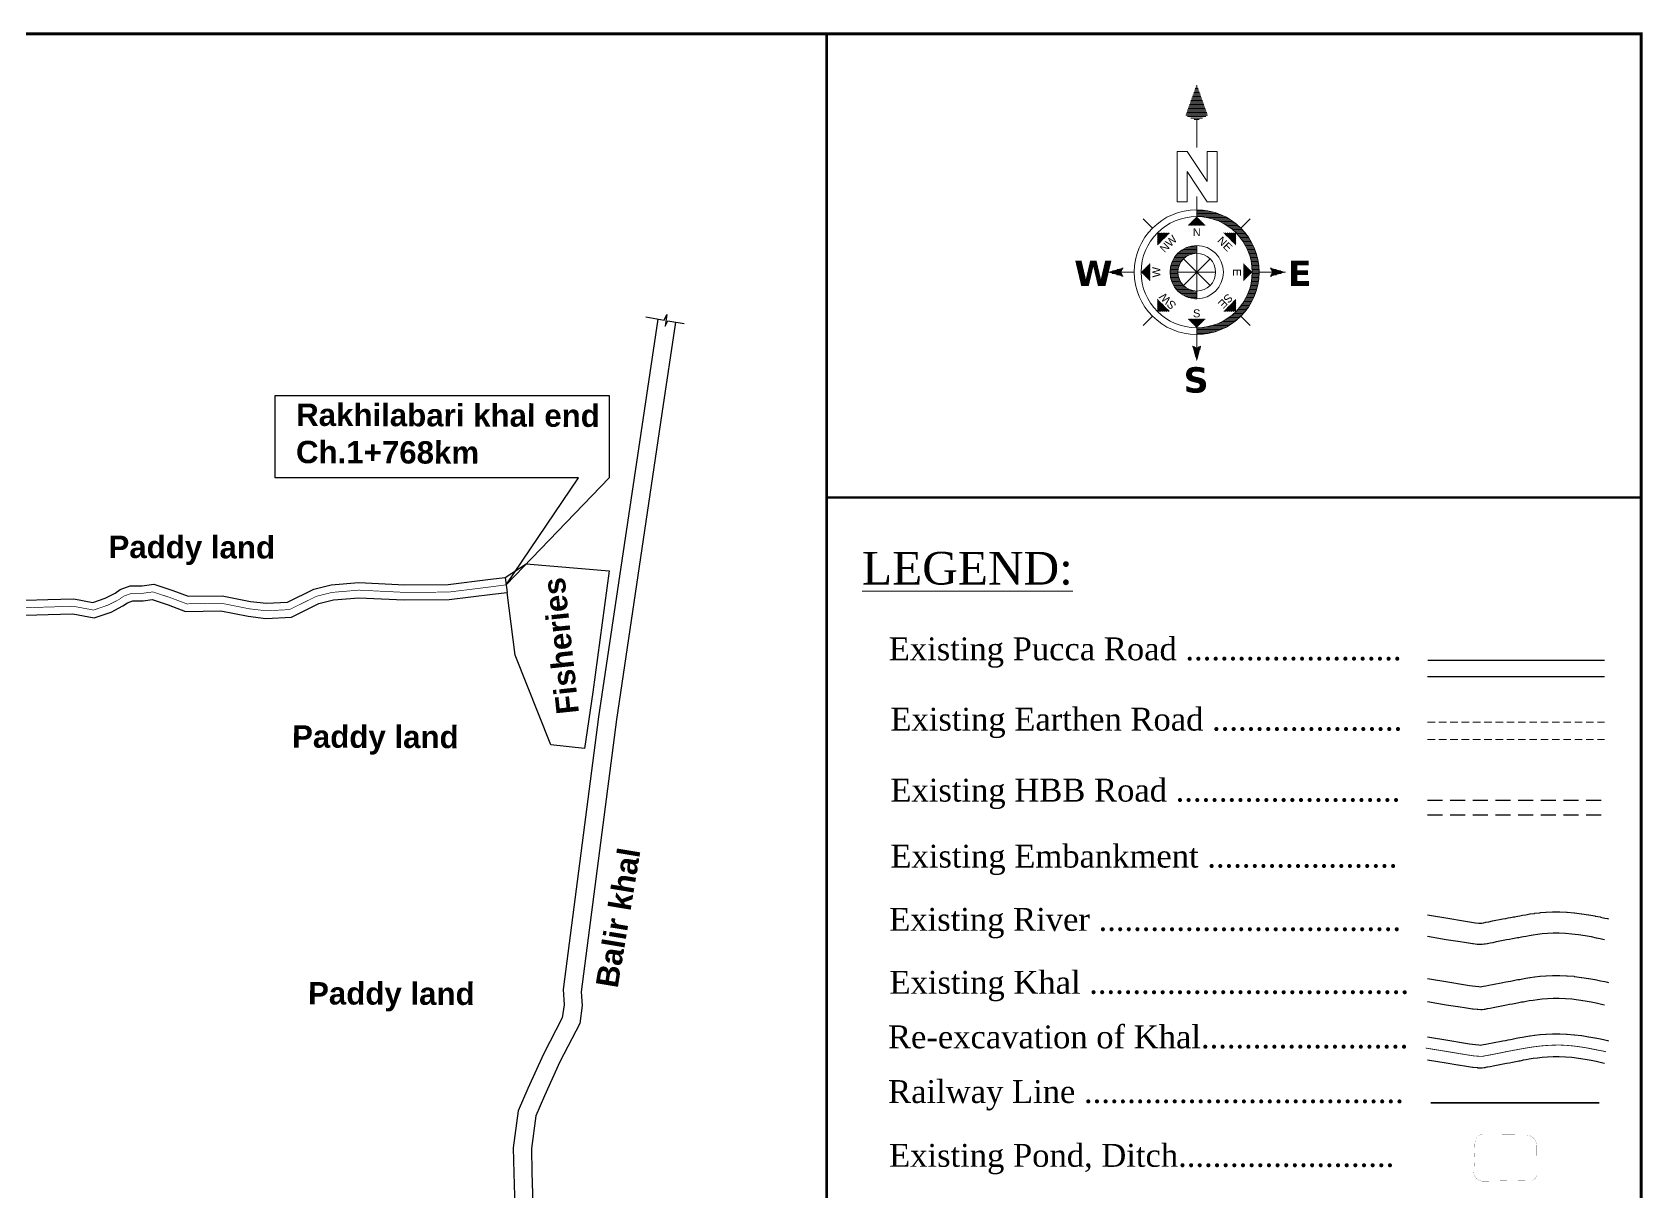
# Model space of a CAD drawing. Header units: millimetres. Extents: x 103 to 31324, y -122131 to -48.
# Drawn here: x 30257 to 31324, y -121337 to -120569 of the extents above; entities that cross this region are included whole.
import ezdxf
from ezdxf.enums import TextEntityAlignment as Align

# ---------------------------------------------------------------- set-up
doc = ezdxf.new("R2010")
doc.units = ezdxf.units.MM
doc.header["$MEASUREMENT"] = 0
for name, pattern in [('CENTERX2', [4, 2.5, -0.5, 0.5, -0.5]), ('DASHED2', [0.375, 0.25, -0.125]), ('HIDDENX2', [0.75, 0.5, -0.25])]:
    doc.linetypes.add(name, pattern=pattern)
for name, color, linetype in [('boundary', 7, 'Continuous'), ('Earthen Emb', 42, 'Continuous'), ('HBB_BFS Road', 7, 'DASHED2'), ('Khal', 4, 'Continuous'), ('RIVER', 150, 'Continuous'), ('TEXT', 5, 'Continuous')]:
    doc.layers.add(name, color=color, linetype=linetype)
for name, color, linetype, lineweight in [('Earthan Road', 7, 'DASHED2', 9), ('line', 10, 'Continuous', 9), ('OUTLINE', 7, 'Continuous', 15), ('p2', 32, 'Continuous', 15), ('Pond or Ditch', 7, 'Continuous', 9), ('PUCCA ROAD', 1, 'Continuous', 30), ('Rail Line', 14, 'TRACKS', 35)]:
    doc.layers.add(name, color=color, linetype=linetype, lineweight=lineweight)
doc.styles.add('b', font='times.ttf')
doc.styles.add('LEG', font='romantic.ttf')
doc.styles.add('Romans', font='arial.ttf')
doc.styles.get("Standard").update_dxf_attribs({"font": 'arial.ttf'})
doc.styles.add('sum', font='arialbd.ttf')
doc.linetypes.add('TRACKS', pattern='A,0.15,[130,ltypeshp.shx,S=0.25,R=0,X=0,Y=0],0.15', length=0.3)
pattern_1 = [(360, (26.19663, 31.512), (2e-14, 0.2822134), [])]
pattern_2 = [(360, (26.19663, 27.11894), (2e-14, 0.2822134), [])]
pattern_3 = [(180, (26.19663, 27.11894), (2e-14, 0.2822134), [])]
pattern_4 = [(45, (26.19663, 27.11894), (-0.199555, 0.199555), [])]
pattern_5 = [(90, (26.19663, 27.11894), (-0.2822134, 2e-14), [])]
pattern_6 = [(135, (26.19663, 27.11894), (-0.199555, -0.199555), [])]
pattern_7 = [(180, (26.19663, 27.11894), (-2e-14, -0.2822134), [])]
pattern_8 = [(225, (26.19663, 27.11894), (0.199555, -0.199555), [])]
pattern_9 = [(270, (26.19663, 27.11894), (0.2822134, -2e-14), [])]
pattern_10 = [(315, (26.19663, 27.11894), (0.199555, 0.199555), [])]

# ---------------------------------------------------------------- blocks, each defined once
blk = doc.blocks.new('A$C5FE22593')
h = blk.add_hatch()
h.set_pattern_fill('_USER', color=11, scale=0.282213, style=0, pattern_type=0)
h.set_pattern_definition(pattern_1)
h.paths.add_polyline_path([(26.2, 66.79), (23.84, 60.2), (26.2, 59.26), (28.55, 60.2)])
h = blk.add_hatch()
h.set_pattern_fill('_USER', color=11, scale=0.282213, style=0, pattern_type=0)
h.set_pattern_definition(pattern_1)
h.paths.add_polyline_path([(26.2, 66.79), (23.84, 60.2), (26.2, 59.26), (28.55, 60.2)])
h = blk.add_hatch()
h.set_pattern_fill('_USER', color=11, scale=0.282213, style=0, pattern_type=0)
h.set_pattern_definition(pattern_1)
h.paths.add_polyline_path([(26.2, 66.79), (23.84, 60.2), (26.2, 59.26), (28.55, 60.2)])
h = blk.add_hatch()
h.set_pattern_fill('_USER', color=11, scale=0.282213, style=0, pattern_type=0)
h.set_pattern_definition(pattern_1)
h.paths.add_polyline_path([(26.2, 66.79), (23.84, 60.2), (26.2, 59.26), (28.55, 60.2)])
h = blk.add_hatch(color=11)
h.paths.add_polyline_path([(26.2, 15.36), (26.2, 13.92, 1), (26.2, 40.32), (26.2, 38.88, -1)])
h.paths.add_polyline_path([(26.2, 31.11), (26.2, 32.76, 1), (26.2, 21.47), (26.2, 23.13, -1)])
h = blk.add_hatch(color=11)
h.paths.add_polyline_path([(26.2, 15.36), (26.2, 13.92, 1), (26.2, 40.32), (26.2, 38.88, -1)])
h.paths.add_polyline_path([(26.2, 31.11), (26.2, 32.76, 1), (26.2, 21.47), (26.2, 23.13, -1)])
h = blk.add_hatch(color=11)
h.paths.add_polyline_path([(26.2, 15.36), (26.2, 13.92, 1), (26.2, 40.32), (26.2, 38.88, -1)])
h.paths.add_polyline_path([(26.2, 31.11), (26.2, 32.76, 1), (26.2, 21.47), (26.2, 23.13, -1)])
h = blk.add_hatch(color=11)
h.paths.add_polyline_path([(26.2, 15.36), (26.2, 13.92, 1), (26.2, 40.32), (26.2, 38.88, -1)])
h.paths.add_polyline_path([(26.2, 31.11), (26.2, 32.76, 1), (26.2, 21.47), (26.2, 23.13, -1)])
h = blk.add_hatch()
h.set_pattern_fill('_USER', color=11, scale=0.282213, angle=90, style=0, pattern_type=0)
h.set_pattern_definition(pattern_5)
h.paths.add_polyline_path([(28.08, 37), (26.2, 38.88), (24.32, 37)])
h = blk.add_hatch()
h.set_pattern_fill('_USER', color=11, scale=0.282213, angle=90, style=0, pattern_type=0)
h.set_pattern_definition(pattern_5)
h.paths.add_polyline_path([(28.08, 37), (26.2, 38.88), (24.32, 37)])
h = blk.add_hatch()
h.set_pattern_fill('_USER', color=11, scale=0.282213, angle=90, style=0, pattern_type=0)
h.set_pattern_definition(pattern_5)
h.paths.add_polyline_path([(28.08, 37), (26.2, 38.88), (24.32, 37)])
h = blk.add_hatch()
h.set_pattern_fill('_USER', color=11, scale=0.282213, angle=90, style=0, pattern_type=0)
h.set_pattern_definition(pattern_5)
h.paths.add_polyline_path([(28.08, 37), (26.2, 38.88), (24.32, 37)])
h = blk.add_hatch()
h.set_pattern_fill('_USER', color=11, scale=0.282213, style=0, pattern_type=0)
h.set_pattern_definition(pattern_2)
h.paths.add_polyline_path([(39.4, 27.12, 0.414214), (26.2, 40.32), (26.2, 38.88, -0.414214), (37.96, 27.12, -0.414214), (26.2, 15.36), (26.2, 13.92, 0.414214)])
h = blk.add_hatch()
h.set_pattern_fill('_USER', color=11, scale=0.282213, style=0, pattern_type=0)
h.set_pattern_definition(pattern_2)
h.paths.add_polyline_path([(39.4, 27.12, 0.414214), (26.2, 40.32), (26.2, 38.88, -0.414214), (37.96, 27.12, -0.414214), (26.2, 15.36), (26.2, 13.92, 0.414214)])
h = blk.add_hatch()
h.set_pattern_fill('_USER', color=11, scale=0.282213, style=0, pattern_type=0)
h.set_pattern_definition(pattern_2)
h.paths.add_polyline_path([(39.4, 27.12, 0.414214), (26.2, 40.32), (26.2, 38.88, -0.414214), (37.96, 27.12, -0.414214), (26.2, 15.36), (26.2, 13.92, 0.414214)])
h = blk.add_hatch()
h.set_pattern_fill('_USER', color=11, scale=0.282213, style=0, pattern_type=0)
h.set_pattern_definition(pattern_2)
h.paths.add_polyline_path([(39.4, 27.12, 0.414214), (26.2, 40.32), (26.2, 38.88, -0.414214), (37.96, 27.12, -0.414214), (26.2, 15.36), (26.2, 13.92, 0.414214)])
h = blk.add_hatch()
h.set_pattern_fill('_USER', color=11, scale=0.282213, angle=135, style=0, pattern_type=0)
h.set_pattern_definition(pattern_6)
h.paths.add_polyline_path([(20.54, 35.43), (17.88, 35.43), (17.88, 32.77)])
h = blk.add_hatch()
h.set_pattern_fill('_USER', color=11, scale=0.282213, angle=135, style=0, pattern_type=0)
h.set_pattern_definition(pattern_6)
h.paths.add_polyline_path([(20.54, 35.43), (17.88, 35.43), (17.88, 32.77)])
h = blk.add_hatch()
h.set_pattern_fill('_USER', color=11, scale=0.282213, angle=135, style=0, pattern_type=0)
h.set_pattern_definition(pattern_6)
h.paths.add_polyline_path([(20.54, 35.43), (17.88, 35.43), (17.88, 32.77)])
h = blk.add_hatch()
h.set_pattern_fill('_USER', color=11, scale=0.282213, angle=135, style=0, pattern_type=0)
h.set_pattern_definition(pattern_6)
h.paths.add_polyline_path([(20.54, 35.43), (17.88, 35.43), (17.88, 32.77)])
h = blk.add_hatch()
h.set_pattern_fill('_USER', color=11, scale=0.282213, angle=45, style=0, pattern_type=0)
h.set_pattern_definition(pattern_4)
h.paths.add_polyline_path([(34.51, 32.77), (34.51, 35.43), (31.85, 35.43)])
h = blk.add_hatch()
h.set_pattern_fill('_USER', color=11, scale=0.282213, angle=45, style=0, pattern_type=0)
h.set_pattern_definition(pattern_4)
h.paths.add_polyline_path([(34.51, 32.77), (34.51, 35.43), (31.85, 35.43)])
h = blk.add_hatch()
h.set_pattern_fill('_USER', color=11, scale=0.282213, angle=45, style=0, pattern_type=0)
h.set_pattern_definition(pattern_4)
h.paths.add_polyline_path([(34.51, 32.77), (34.51, 35.43), (31.85, 35.43)])
h = blk.add_hatch()
h.set_pattern_fill('_USER', color=11, scale=0.282213, angle=45, style=0, pattern_type=0)
h.set_pattern_definition(pattern_4)
h.paths.add_polyline_path([(34.51, 32.77), (34.51, 35.43), (31.85, 35.43)])
h = blk.add_hatch()
h.set_pattern_fill('_USER', color=11, scale=0.282213, style=0, pattern_type=0)
h.set_pattern_definition(pattern_2)
h.paths.add_polyline_path([(26.2, 31.11), (26.2, 32.76, 0.414214), (20.55, 27.12, 0.414214), (26.2, 21.47), (26.2, 23.13, -0.414214), (22.21, 27.12, -0.414214)])
h = blk.add_hatch()
h.set_pattern_fill('_USER', color=11, scale=0.282213, style=0, pattern_type=0)
h.set_pattern_definition(pattern_2)
h.paths.add_polyline_path([(26.2, 31.11), (26.2, 32.76, 0.414214), (20.55, 27.12, 0.414214), (26.2, 21.47), (26.2, 23.13, -0.414214), (22.21, 27.12, -0.414214)])
h = blk.add_hatch()
h.set_pattern_fill('_USER', color=11, scale=0.282213, style=0, pattern_type=0)
h.set_pattern_definition(pattern_2)
h.paths.add_polyline_path([(26.2, 31.11), (26.2, 32.76, 0.414214), (20.55, 27.12, 0.414214), (26.2, 21.47), (26.2, 23.13, -0.414214), (22.21, 27.12, -0.414214)])
h = blk.add_hatch()
h.set_pattern_fill('_USER', color=11, scale=0.282213, style=0, pattern_type=0)
h.set_pattern_definition(pattern_2)
h.paths.add_polyline_path([(26.2, 31.11), (26.2, 32.76, 0.414214), (20.55, 27.12, 0.414214), (26.2, 21.47), (26.2, 23.13, -0.414214), (22.21, 27.12, -0.414214)])
h = blk.add_hatch()
h.set_pattern_fill('_USER', color=11, scale=0.282213, style=0, pattern_type=0)
h.set_pattern_definition(pattern_3)
h.paths.add_polyline_path([(10.67, 26.18), (10.2, 27.12), (10.67, 28.06), (7.38, 27.12)])
h = blk.add_hatch()
h.set_pattern_fill('_USER', color=11, scale=0.282213, style=0, pattern_type=0)
h.set_pattern_definition(pattern_3)
h.paths.add_polyline_path([(10.67, 26.18), (10.2, 27.12), (10.67, 28.06), (7.38, 27.12)])
h = blk.add_hatch()
h.set_pattern_fill('_USER', color=11, scale=0.282213, style=0, pattern_type=0)
h.set_pattern_definition(pattern_3)
h.paths.add_polyline_path([(10.67, 26.18), (10.2, 27.12), (10.67, 28.06), (7.38, 27.12)])
h = blk.add_hatch()
h.set_pattern_fill('_USER', color=11, scale=0.282213, style=0, pattern_type=0)
h.set_pattern_definition(pattern_3)
h.paths.add_polyline_path([(10.67, 26.18), (10.2, 27.12), (10.67, 28.06), (7.38, 27.12)])
h = blk.add_hatch()
h.set_pattern_fill('_USER', color=11, scale=0.282213, angle=180, style=0, pattern_type=0)
h.set_pattern_definition(pattern_7)
h.paths.add_polyline_path([(16.32, 29), (14.44, 27.12), (16.32, 25.24)])
h = blk.add_hatch()
h.set_pattern_fill('_USER', color=11, scale=0.282213, angle=180, style=0, pattern_type=0)
h.set_pattern_definition(pattern_7)
h.paths.add_polyline_path([(16.32, 29), (14.44, 27.12), (16.32, 25.24)])
h = blk.add_hatch()
h.set_pattern_fill('_USER', color=11, scale=0.282213, angle=180, style=0, pattern_type=0)
h.set_pattern_definition(pattern_7)
h.paths.add_polyline_path([(16.32, 29), (14.44, 27.12), (16.32, 25.24)])
h = blk.add_hatch()
h.set_pattern_fill('_USER', color=11, scale=0.282213, angle=180, style=0, pattern_type=0)
h.set_pattern_definition(pattern_7)
h.paths.add_polyline_path([(16.32, 29), (14.44, 27.12), (16.32, 25.24)])
h = blk.add_hatch()
h.set_pattern_fill('_USER', color=11, scale=0.282213, style=0, pattern_type=0)
h.set_pattern_definition(pattern_2)
h.paths.add_polyline_path([(36.07, 29), (36.07, 25.24), (37.96, 27.12)])
h = blk.add_hatch()
h.set_pattern_fill('_USER', color=11, scale=0.282213, style=0, pattern_type=0)
h.set_pattern_definition(pattern_2)
h.paths.add_polyline_path([(36.07, 29), (36.07, 25.24), (37.96, 27.12)])
h = blk.add_hatch()
h.set_pattern_fill('_USER', color=11, scale=0.282213, style=0, pattern_type=0)
h.set_pattern_definition(pattern_2)
h.paths.add_polyline_path([(36.07, 29), (36.07, 25.24), (37.96, 27.12)])
h = blk.add_hatch()
h.set_pattern_fill('_USER', color=11, scale=0.282213, style=0, pattern_type=0)
h.set_pattern_definition(pattern_2)
h.paths.add_polyline_path([(36.07, 29), (36.07, 25.24), (37.96, 27.12)])
h = blk.add_hatch()
h.set_pattern_fill('_USER', color=11, scale=0.282213, style=0, pattern_type=0)
h.set_pattern_definition(pattern_2)
h.paths.add_polyline_path([(45.01, 27.12), (41.72, 28.06), (42.19, 27.12), (41.72, 26.18)])
h = blk.add_hatch()
h.set_pattern_fill('_USER', color=11, scale=0.282213, style=0, pattern_type=0)
h.set_pattern_definition(pattern_2)
h.paths.add_polyline_path([(45.01, 27.12), (41.72, 28.06), (42.19, 27.12), (41.72, 26.18)])
h = blk.add_hatch()
h.set_pattern_fill('_USER', color=11, scale=0.282213, style=0, pattern_type=0)
h.set_pattern_definition(pattern_2)
h.paths.add_polyline_path([(45.01, 27.12), (41.72, 28.06), (42.19, 27.12), (41.72, 26.18)])
h = blk.add_hatch()
h.set_pattern_fill('_USER', color=11, scale=0.282213, style=0, pattern_type=0)
h.set_pattern_definition(pattern_2)
h.paths.add_polyline_path([(45.01, 27.12), (41.72, 28.06), (42.19, 27.12), (41.72, 26.18)])
h = blk.add_hatch()
h.set_pattern_fill('_USER', color=11, scale=0.282213, angle=-135, style=0, pattern_type=0)
h.set_pattern_definition(pattern_8)
h.paths.add_polyline_path([(17.88, 21.46), (17.88, 18.8), (20.54, 18.8)])
h = blk.add_hatch()
h.set_pattern_fill('_USER', color=11, scale=0.282213, angle=-135, style=0, pattern_type=0)
h.set_pattern_definition(pattern_8)
h.paths.add_polyline_path([(17.88, 21.46), (17.88, 18.8), (20.54, 18.8)])
h = blk.add_hatch()
h.set_pattern_fill('_USER', color=11, scale=0.282213, angle=-135, style=0, pattern_type=0)
h.set_pattern_definition(pattern_8)
h.paths.add_polyline_path([(17.88, 21.46), (17.88, 18.8), (20.54, 18.8)])
h = blk.add_hatch()
h.set_pattern_fill('_USER', color=11, scale=0.282213, angle=-135, style=0, pattern_type=0)
h.set_pattern_definition(pattern_8)
h.paths.add_polyline_path([(17.88, 21.46), (17.88, 18.8), (20.54, 18.8)])
h = blk.add_hatch()
h.set_pattern_fill('_USER', color=11, scale=0.282213, angle=-45, style=0, pattern_type=0)
h.set_pattern_definition(pattern_10)
h.paths.add_polyline_path([(31.85, 18.8), (34.51, 18.8), (34.51, 21.46)])
h = blk.add_hatch()
h.set_pattern_fill('_USER', color=11, scale=0.282213, angle=-45, style=0, pattern_type=0)
h.set_pattern_definition(pattern_10)
h.paths.add_polyline_path([(31.85, 18.8), (34.51, 18.8), (34.51, 21.46)])
h = blk.add_hatch()
h.set_pattern_fill('_USER', color=11, scale=0.282213, angle=-45, style=0, pattern_type=0)
h.set_pattern_definition(pattern_10)
h.paths.add_polyline_path([(31.85, 18.8), (34.51, 18.8), (34.51, 21.46)])
h = blk.add_hatch()
h.set_pattern_fill('_USER', color=11, scale=0.282213, angle=-45, style=0, pattern_type=0)
h.set_pattern_definition(pattern_10)
h.paths.add_polyline_path([(31.85, 18.8), (34.51, 18.8), (34.51, 21.46)])
h = blk.add_hatch()
h.set_pattern_fill('_USER', color=11, scale=0.282213, angle=-90, style=0, pattern_type=0)
h.set_pattern_definition(pattern_9)
h.paths.add_polyline_path([(24.32, 17.24), (26.2, 15.36), (28.08, 17.24)])
h = blk.add_hatch()
h.set_pattern_fill('_USER', color=11, scale=0.282213, angle=-90, style=0, pattern_type=0)
h.set_pattern_definition(pattern_9)
h.paths.add_polyline_path([(24.32, 17.24), (26.2, 15.36), (28.08, 17.24)])
h = blk.add_hatch()
h.set_pattern_fill('_USER', color=11, scale=0.282213, angle=-90, style=0, pattern_type=0)
h.set_pattern_definition(pattern_9)
h.paths.add_polyline_path([(24.32, 17.24), (26.2, 15.36), (28.08, 17.24)])
h = blk.add_hatch()
h.set_pattern_fill('_USER', color=11, scale=0.282213, angle=-90, style=0, pattern_type=0)
h.set_pattern_definition(pattern_9)
h.paths.add_polyline_path([(24.32, 17.24), (26.2, 15.36), (28.08, 17.24)])
h = blk.add_hatch()
h.set_pattern_fill('_USER', color=11, scale=0.282213, style=0, pattern_type=0)
h.set_pattern_definition(pattern_2)
h.paths.add_polyline_path([(27.14, 11.6), (26.2, 11.13), (25.26, 11.6), (26.2, 8.3)])
h = blk.add_hatch()
h.set_pattern_fill('_USER', color=11, scale=0.282213, style=0, pattern_type=0)
h.set_pattern_definition(pattern_2)
h.paths.add_polyline_path([(27.14, 11.6), (26.2, 11.13), (25.26, 11.6), (26.2, 8.3)])
h = blk.add_hatch()
h.set_pattern_fill('_USER', color=11, scale=0.282213, style=0, pattern_type=0)
h.set_pattern_definition(pattern_2)
h.paths.add_polyline_path([(27.14, 11.6), (26.2, 11.13), (25.26, 11.6), (26.2, 8.3)])
h = blk.add_hatch()
h.set_pattern_fill('_USER', color=11, scale=0.282213, style=0, pattern_type=0)
h.set_pattern_definition(pattern_2)
h.paths.add_polyline_path([(27.14, 11.6), (26.2, 11.13), (25.26, 11.6), (26.2, 8.3)])
at = {"color": 11}
for p, q in [((26.2, 53.5), (26.2, 59.26)), ((26.2, 53.5), (26.2, 59.26)), ((26.2, 53.5), (26.2, 59.26)), ((26.2, 53.5), (26.2, 59.26)), ((26.2, 40.32), (26.2, 43.11)), ((26.2, 40.32), (26.2, 43.11)), ((26.2, 40.32), (26.2, 43.11)), ((26.2, 40.32), (26.2, 43.11)), ((16.86, 36.46), (14.89, 38.43)), ((16.86, 36.46), (14.89, 38.43)), ((16.86, 36.46), (14.89, 38.43)), ((16.86, 36.46), (14.89, 38.43)), ((26.2, 40.32), (26.2, 38.88)), ((26.2, 40.32), (26.2, 38.88)), ((26.2, 40.32), (26.2, 38.88)), ((26.2, 40.32), (26.2, 38.88)), ((35.53, 36.46), (37.5, 38.43)), ((35.53, 36.46), (37.5, 38.43)), ((35.53, 36.46), (37.5, 38.43)), ((35.53, 36.46), (37.5, 38.43)), ((26.2, 31.11), (26.2, 32.76)), ((26.2, 31.11), (26.2, 32.76)), ((26.2, 31.11), (26.2, 32.76)), ((26.2, 31.11), (26.2, 32.76)), ((26.2, 23.13), (26.2, 31.11)), ((26.2, 31.11), (26.2, 23.13)), ((26.2, 23.13), (26.2, 31.11)), ((26.2, 31.11), (26.2, 23.13)), ((26.2, 23.13), (26.2, 31.11)), ((26.2, 31.11), (26.2, 23.13)), ((26.2, 23.13), (26.2, 31.11)), ((26.2, 31.11), (26.2, 23.13)), ((23.37, 24.3), (29.02, 29.94)), ((29.02, 24.3), (23.37, 29.94)), ((29.02, 29.94), (23.37, 24.3)), ((23.37, 29.94), (29.02, 24.3)), ((23.37, 24.3), (29.02, 29.94)), ((29.02, 24.3), (23.37, 29.94)), ((29.02, 29.94), (23.37, 24.3)), ((23.37, 29.94), (29.02, 24.3)), ((23.37, 24.3), (29.02, 29.94)), ((29.02, 24.3), (23.37, 29.94)), ((29.02, 29.94), (23.37, 24.3)), ((23.37, 29.94), (29.02, 24.3)), ((23.37, 24.3), (29.02, 29.94)), ((29.02, 24.3), (23.37, 29.94)), ((29.02, 29.94), (23.37, 24.3)), ((23.37, 29.94), (29.02, 24.3)), ((12.99, 27.12), (10.2, 27.12)), ((12.99, 27.12), (10.2, 27.12)), ((12.99, 27.12), (10.2, 27.12)), ((12.99, 27.12), (10.2, 27.12)), ((22.21, 27.12), (30.19, 27.12)), ((30.19, 27.12), (22.21, 27.12)), ((22.21, 27.12), (30.19, 27.12)), ((30.19, 27.12), (22.21, 27.12)), ((22.21, 27.12), (30.19, 27.12)), ((30.19, 27.12), (22.21, 27.12)), ((22.21, 27.12), (30.19, 27.12)), ((30.19, 27.12), (22.21, 27.12)), ((39.4, 27.12), (42.19, 27.12)), ((39.4, 27.12), (42.19, 27.12)), ((39.4, 27.12), (42.19, 27.12)), ((39.4, 27.12), (42.19, 27.12)), ((26.2, 23.13), (26.2, 21.47)), ((26.2, 23.13), (26.2, 21.47)), ((26.2, 23.13), (26.2, 21.47)), ((26.2, 23.13), (26.2, 21.47)), ((16.86, 17.78), (14.89, 15.81)), ((16.86, 17.78), (14.89, 15.81)), ((16.86, 17.78), (14.89, 15.81)), ((16.86, 17.78), (14.89, 15.81)), ((35.53, 17.78), (37.5, 15.81)), ((35.53, 17.78), (37.5, 15.81)), ((35.53, 17.78), (37.5, 15.81)), ((35.53, 17.78), (37.5, 15.81)), ((26.2, 13.92), (26.2, 15.36)), ((26.2, 13.92), (26.2, 15.36)), ((26.2, 13.92), (26.2, 15.36)), ((26.2, 13.92), (26.2, 15.36)), ((26.2, 13.92), (26.2, 11.13)), ((26.2, 13.92), (26.2, 11.13)), ((26.2, 13.92), (26.2, 11.13)), ((26.2, 13.92), (26.2, 11.13))]:
    blk.add_line(p, q, dxfattribs=at)
at = {"color": 1}
for p, q in [((22.03, 52.68), (24.16, 52.68)), ((22.03, 42.01), (22.03, 52.68)), ((22.03, 52.68), (24.16, 52.68)), ((22.03, 42.01), (22.03, 52.68)), ((22.03, 52.68), (24.16, 52.68)), ((22.03, 42.01), (22.03, 52.68)), ((22.03, 52.68), (24.16, 52.68)), ((22.03, 42.01), (22.03, 52.68)), ((24.16, 52.68), (28.43, 46.28)), ((24.16, 52.68), (28.43, 46.28)), ((24.16, 52.68), (28.43, 46.28)), ((24.16, 52.68), (28.43, 46.28)), ((28.43, 52.68), (30.56, 52.68)), ((28.43, 46.28), (28.43, 52.68)), ((28.43, 52.68), (30.56, 52.68)), ((28.43, 46.28), (28.43, 52.68)), ((28.43, 52.68), (30.56, 52.68)), ((28.43, 46.28), (28.43, 52.68)), ((28.43, 52.68), (30.56, 52.68)), ((28.43, 46.28), (28.43, 52.68)), ((30.56, 52.68), (30.56, 42.01)), ((30.56, 52.68), (30.56, 42.01)), ((30.56, 52.68), (30.56, 42.01)), ((30.56, 52.68), (30.56, 42.01)), ((24.16, 48.41), (24.16, 42.01)), ((28.43, 42.01), (24.16, 48.41)), ((24.16, 48.41), (24.16, 42.01)), ((28.43, 42.01), (24.16, 48.41)), ((24.16, 48.41), (24.16, 42.01)), ((28.43, 42.01), (24.16, 48.41)), ((24.16, 48.41), (24.16, 42.01)), ((28.43, 42.01), (24.16, 48.41)), ((24.16, 42.01), (22.03, 42.01)), ((24.16, 42.01), (22.03, 42.01)), ((24.16, 42.01), (22.03, 42.01)), ((24.16, 42.01), (22.03, 42.01)), ((30.56, 42.01), (28.43, 42.01)), ((30.56, 42.01), (28.43, 42.01)), ((30.56, 42.01), (28.43, 42.01)), ((30.56, 42.01), (28.43, 42.01))]:
    blk.add_line(p, q, dxfattribs=at)
at = {"color": 11}
for radius in [13.2, 13.2, 13.2, 13.2, 11.76, 11.76, 11.76, 11.76, 5.64, 5.64, 5.64, 5.64, 3.99, 3.99, 3.99, 3.99]:
    blk.add_circle((26.2, 27.12), radius, dxfattribs=at)
for points in [[(26.2, 66.79), (23.84, 60.2), (26.2, 59.26)], [(26.2, 66.79), (23.84, 60.2), (26.2, 59.26)], [(26.2, 66.79), (23.84, 60.2), (26.2, 59.26)], [(26.2, 66.79), (23.84, 60.2), (26.2, 59.26)], [(26.2, 59.26), (28.55, 60.2), (26.2, 66.79)], [(26.2, 59.26), (28.55, 60.2), (26.2, 66.79)], [(26.2, 59.26), (28.55, 60.2), (26.2, 66.79)], [(26.2, 59.26), (28.55, 60.2), (26.2, 66.79)], [(26.2, 38.88), (28.08, 37), (24.32, 37)], [(26.2, 38.88), (28.08, 37), (24.32, 37)], [(26.2, 38.88), (28.08, 37), (24.32, 37)], [(26.2, 38.88), (28.08, 37), (24.32, 37)], [(17.88, 35.43), (20.54, 35.43), (17.88, 32.77)], [(17.88, 35.43), (20.54, 35.43), (17.88, 32.77)], [(17.88, 35.43), (20.54, 35.43), (17.88, 32.77)], [(17.88, 35.43), (20.54, 35.43), (17.88, 32.77)], [(34.51, 35.43), (34.51, 32.77), (31.85, 35.43)], [(34.51, 35.43), (34.51, 32.77), (31.85, 35.43)], [(34.51, 35.43), (34.51, 32.77), (31.85, 35.43)], [(34.51, 35.43), (34.51, 32.77), (31.85, 35.43)], [(7.38, 27.12), (10.67, 28.06), (10.2, 27.12)], [(7.38, 27.12), (10.67, 28.06), (10.2, 27.12)], [(7.38, 27.12), (10.67, 28.06), (10.2, 27.12)], [(7.38, 27.12), (10.67, 28.06), (10.2, 27.12)], [(14.44, 27.12), (16.32, 29), (16.32, 25.24)], [(14.44, 27.12), (16.32, 29), (16.32, 25.24)], [(14.44, 27.12), (16.32, 29), (16.32, 25.24)], [(14.44, 27.12), (16.32, 29), (16.32, 25.24)], [(37.96, 27.12), (36.07, 25.24), (36.07, 29)], [(37.96, 27.12), (36.07, 25.24), (36.07, 29)], [(37.96, 27.12), (36.07, 25.24), (36.07, 29)], [(37.96, 27.12), (36.07, 25.24), (36.07, 29)], [(41.72, 28.06), (42.19, 27.12), (45.01, 27.12)], [(41.72, 28.06), (42.19, 27.12), (45.01, 27.12)], [(41.72, 28.06), (42.19, 27.12), (45.01, 27.12)], [(41.72, 28.06), (42.19, 27.12), (45.01, 27.12)], [(10.67, 26.18), (10.2, 27.12), (7.38, 27.12)], [(10.67, 26.18), (10.2, 27.12), (7.38, 27.12)], [(10.67, 26.18), (10.2, 27.12), (7.38, 27.12)], [(10.67, 26.18), (10.2, 27.12), (7.38, 27.12)], [(45.01, 27.12), (41.72, 26.18), (42.19, 27.12)], [(45.01, 27.12), (41.72, 26.18), (42.19, 27.12)], [(45.01, 27.12), (41.72, 26.18), (42.19, 27.12)], [(45.01, 27.12), (41.72, 26.18), (42.19, 27.12)], [(17.88, 18.8), (17.88, 21.46), (20.54, 18.8)], [(17.88, 18.8), (17.88, 21.46), (20.54, 18.8)], [(17.88, 18.8), (17.88, 21.46), (20.54, 18.8)], [(17.88, 18.8), (17.88, 21.46), (20.54, 18.8)], [(34.51, 18.8), (31.85, 18.8), (34.51, 21.46)], [(34.51, 18.8), (31.85, 18.8), (34.51, 21.46)], [(34.51, 18.8), (31.85, 18.8), (34.51, 21.46)], [(34.51, 18.8), (31.85, 18.8), (34.51, 21.46)], [(26.2, 15.36), (24.32, 17.24), (28.08, 17.24)], [(26.2, 15.36), (24.32, 17.24), (28.08, 17.24)], [(26.2, 15.36), (24.32, 17.24), (28.08, 17.24)], [(26.2, 15.36), (24.32, 17.24), (28.08, 17.24)], [(26.2, 8.3), (25.26, 11.6), (26.2, 11.13)], [(26.2, 8.3), (25.26, 11.6), (26.2, 11.13)], [(26.2, 8.3), (25.26, 11.6), (26.2, 11.13)], [(26.2, 8.3), (25.26, 11.6), (26.2, 11.13)], [(27.14, 11.6), (26.2, 11.13), (26.2, 8.3)], [(27.14, 11.6), (26.2, 11.13), (26.2, 8.3)], [(27.14, 11.6), (26.2, 11.13), (26.2, 8.3)], [(27.14, 11.6), (26.2, 11.13), (26.2, 8.3)]]:
    blk.add_solid(points, dxfattribs=at)
at = {"color": 11, "style": 'Romans'}
for s, height, rotation, p in [('NW', 1.693, 45, (20.81, 32.51)), ('NW', 1.693, 45, (20.81, 32.51)), ('NW', 1.693, 45, (20.81, 32.51)), ('NW', 1.693, 45, (20.81, 32.51)), ('NE', 1.693, 315, (31.57, 32.5)), ('NE', 1.693, 315, (31.57, 32.5)), ('NE', 1.693, 315, (31.57, 32.5)), ('NE', 1.693, 315, (31.57, 32.5)), ('W', 1.69, 90, (18.48, 27.11)), ('W', 1.69, 90, (18.48, 27.11)), ('W', 1.69, 90, (18.48, 27.11)), ('W', 1.69, 90, (18.48, 27.11)), ('E', 1.69, 270, (33.89, 27.05)), ('E', 1.69, 270, (33.89, 27.05)), ('E', 1.69, 270, (33.89, 27.05)), ('E', 1.69, 270, (33.89, 27.05)), ('SW', 1.693, 135, (20.67, 21.59)), ('SW', 1.693, 135, (20.67, 21.59)), ('SW', 1.693, 135, (20.67, 21.59)), ('SW', 1.693, 135, (20.67, 21.59)), ('SE', 1.693, 225, (31.7, 21.6)), ('SE', 1.693, 225, (31.7, 21.6)), ('SE', 1.693, 225, (31.7, 21.6)), ('SE', 1.693, 225, (31.7, 21.6))]:
    blk.add_text(s, height=height, rotation=rotation, dxfattribs=at).set_placement(p, align=Align.CENTER)
for s, p in [('N', (26.2, 34.74)), ('N', (26.2, 34.74)), ('N', (26.2, 34.74)), ('N', (26.2, 34.74)), ('S', (26.19, 17.56)), ('S', (26.19, 17.56)), ('S', (26.19, 17.56)), ('S', (26.19, 17.56))]:
    blk.add_text(s, height=1.69, dxfattribs=at).set_placement(p, align=Align.CENTER)
at = {"layer": 'p2', "color": 1, "char_height": 5.3676, "attachment_point": 5}
for s, insert in [('{\\fVerdana|b1|i0|c0|p34;W}', (4.33, 26.9)), ('{\\fVerdana|b1|i0|c0|p34;W}', (4.33, 26.9)), ('{\\fVerdana|b1|i0|c0|p34;W}', (4.33, 26.9)), ('{\\fVerdana|b1|i0|c0|p34;W}', (4.33, 26.9)), ('{\\fVerdana|b1|i0|c0|p34;E}', (47.97, 26.9)), ('{\\fVerdana|b1|i0|c0|p34;E}', (47.97, 26.9)), ('{\\fVerdana|b1|i0|c0|p34;E}', (47.97, 26.9)), ('{\\fVerdana|b1|i0|c0|p34;E}', (47.97, 26.9)), ('{\\fVerdana|b1|i0|c0|p34;S}', (26.07, 4.27)), ('{\\fVerdana|b1|i0|c0|p34;S}', (26.07, 4.27)), ('{\\fVerdana|b1|i0|c0|p34;S}', (26.07, 4.27)), ('{\\fVerdana|b1|i0|c0|p34;S}', (26.07, 4.27))]:
    blk.add_mtext(s, dxfattribs=dict(at, insert=insert))

msp = doc.modelspace()

# ---------------------------------------------------------------- linework, layer by layer
at = {"layer": 'boundary', "color": 0}
for points, const_width in [([(29134.1, -120570.1), (31322.7, -120570.1), (31322.7, -122130.2), (29134.1, -122130.2), (29134.1, -120570.1)], 2), ([(30783, -121798.6), (30783, -120570.1)], 1.74), ([(30783, -120877.2), (31322.7, -120877.2)], 1.53)]:
    msp.add_lwpolyline(points, dxfattribs=dict(at, const_width=const_width))
at = {"layer": 'Earthan Road', "color": 7, "linetype": 'HIDDENX2', "ltscale": 10}
for points in [[(31181.1, -121026), (31298.4, -121026)], [(31181.1, -121037.5), (31298.3, -121037.5)]]:
    msp.add_lwpolyline(points, dxfattribs=at)
at = {"layer": 'Earthen Emb', "lineweight": 30}
for points in [[(31181.1, -121119.2, 0, 0, 0), (31298.3, -121119.2, 5, 5, 0)], [(31181.1, -121131.5, 0, 0, 0), (31298.3, -121131.5, 5, 5, 0)]]:
    msp.add_lwpolyline(points, format="xyseb", dxfattribs=at)
at = {"layer": 'HBB_BFS Road', "color": 1, "linetype": 'DASHED2', "lineweight": 25, "ltscale": 40, "flags": 128}
for points in [[(31181.1, -121077.7), (31298.4, -121077.7)], [(31181.1, -121087.5), (31298.3, -121087.5)]]:
    msp.add_lwpolyline(points, dxfattribs=at)
at = {"layer": 'Khal', "lineweight": 25, "ltscale": 0.1}
for points in [[(30663.3, -120757.7), (30675.5, -120759.8), (30677.2, -120756.1), (30676.2, -120763.8), (30677.9, -120760.3), (30688.6, -120762)], [(30671.2, -120759.1), (30662.1, -120819.8), (30632, -121022.6), (30608.5, -121203.1), (30609.2, -121213.3), (30607.9, -121221.9), (30595.6, -121245.9), (30585.1, -121268.6), (30578.7, -121283.4), (30575.5, -121307.9), (30575.8, -121324.7), (30576.6, -121347.2)], [(30683, -120761.1), (30674, -120821.6), (30643.9, -121024.3), (30620.4, -121204.7), (30621.2, -121213.7), (30619.5, -121225.7), (30606.4, -121251.1), (30596.1, -121273.5), (30590.4, -121286.7), (30587.5, -121308.5), (30587.8, -121324.4), (30588.5, -121345.2)], [(30570.1, -120930.2), (30584, -120921.2), (30639, -120925.8), (30628.1, -121006.2), (30622.7, -121043.4), (30600.4, -121041.1), (30576.7, -120981.6), (30571.4, -120940.1)]]:
    msp.add_lwpolyline(points, dxfattribs=at)
at = {"layer": 'Khal', "color": 7, "linetype": 'CENTERX2', "lineweight": 30, "ltscale": 5}
for points, const_width in [([(30237.5, -120950.7), (30267.3, -120949.8), (30284.1, -120949.3), (30297.5, -120951.8), (30307.1, -120948.5), (30314.2, -120944.9), (30317.5, -120942.6), (30322.7, -120940.7), (30330, -120940.7), (30336.8, -120939.8), (30348.4, -120943.6), (30359.3, -120947.7), (30382.2, -120947.3), (30400.8, -120951), (30411.9, -120952.3), (30427.2, -120951.5), (30445.1, -120942.7), (30455.6, -120940.1), (30473.2, -120938.6), (30503.4, -120940.1), (30532.7, -120939.9), (30561, -120936.4), (30570.7, -120935.1)], 0.437), ([(31179.8, -121241.9), (31194.6, -121244.3), (31202.3, -121245.6), (31207.9, -121246.5), (31211.9, -121247.1), (31214.6, -121247.3), (31216.6, -121247.4), (31218.1, -121247.3), (31219.5, -121247), (31221.3, -121246.7), (31223.3, -121246.3), (31225.5, -121245.9), (31227.8, -121245.4), (31230.1, -121245), (31232.3, -121244.5), (31234.3, -121244.1), (31236, -121243.8), (31237.4, -121243.5), (31238.5, -121243.3), (31239.4, -121243.2), (31240.3, -121243), (31241.2, -121242.8), (31242.3, -121242.6), (31243.6, -121242.4), (31245.3, -121242.1), (31247.5, -121241.7), (31250.1, -121241.3), (31253.1, -121240.9), (31256.4, -121240.5), (31260.1, -121240.2), (31264.1, -121240), (31268.4, -121239.9), (31272.8, -121240.1), (31277.5, -121240.5), (31282.1, -121241.1), (31286.6, -121241.8), (31290.6, -121242.6), (31294.1, -121243.3), (31296.9, -121243.8), (31298.7, -121244.2), (31299.3, -121244.4)], 0.525)]:
    msp.add_lwpolyline(points, dxfattribs=dict(at, const_width=const_width))
at = {"layer": 'Khal', "color": 3, "lineweight": 25, "ltscale": 0.1}
for points in [[(30237.6, -120945.7), (30267.2, -120944.8), (30284.5, -120944.3), (30297.1, -120946.7), (30305.2, -120943.9), (30311.7, -120940.6), (30315.2, -120938.1), (30321.8, -120935.7), (30329.6, -120935.7), (30337.3, -120934.7), (30350.1, -120938.9), (30360.2, -120942.7), (30382.6, -120942.3), (30401.5, -120946.1), (30412, -120947.3), (30425.9, -120946.6), (30443.4, -120937.9), (30454.8, -120935.1), (30473.1, -120933.6), (30503.6, -120935.1), (30532.4, -120934.9), (30560.4, -120931.4), (30570.1, -120930.2)], [(30570.1, -120930.2), (30571.4, -120940.1)], [(30237.5, -120955.7), (30267.5, -120954.8), (30283.7, -120954.3), (30297.9, -120957), (30309.1, -120953.1), (30316.8, -120949.1), (30319.9, -120947.1), (30323.6, -120945.7), (30330.3, -120945.7), (30336.3, -120944.9), (30346.8, -120948.3), (30358.4, -120952.7), (30381.7, -120952.3), (30400, -120955.9), (30411.7, -120957.4), (30428.5, -120956.5), (30446.8, -120947.4), (30456.4, -120945), (30473.3, -120943.6), (30503.3, -120945.1), (30533, -120944.9), (30561.7, -120941.3), (30571.4, -120940.1)]]:
    msp.add_lwpolyline(points, dxfattribs=at)
at = {"layer": 'Khal', "color": 4, "linetype": 'Continuous'}
for points in [[(31181.1, -121195.8), (31195.8, -121198.3), (31203.5, -121199.6), (31209, -121200.5), (31212.8, -121201), (31215.1, -121201.2), (31216.3, -121201.3), (31217.1, -121201.2), (31218.2, -121201), (31219.8, -121200.7), (31221.8, -121200.3), (31224.1, -121199.9), (31226.4, -121199.4), (31228.7, -121199), (31230.9, -121198.5), (31232.9, -121198.1), (31234.6, -121197.8), (31236, -121197.5), (31237.1, -121197.3, -0.000461), (31237.1, -121197.3), (31238, -121197.2, -0.000727), (31238.1, -121197.2), (31238.9, -121197, -0.000788), (31238.9, -121197), (31239.8, -121196.8, -0.0006), (31239.9, -121196.8), (31240.9, -121196.6, -0.00033), (31240.9, -121196.6), (31242.3, -121196.4), (31244, -121196.1, -0.000676), (31244, -121196.1), (31246.2, -121195.7, -0.003183), (31246.2, -121195.7), (31248.8, -121195.2, -0.005207), (31249, -121195.2), (31252, -121194.8, -0.006703), (31252.2, -121194.8), (31255.6, -121194.4, -0.007978), (31255.8, -121194.4), (31259.5, -121194, -0.009172), (31259.8, -121194), (31263.8, -121193.8, -0.010353), (31264.1, -121193.8), (31268.3, -121193.8, -0.01156), (31268.7, -121193.8), (31273.2, -121194, -0.011928), (31273.5, -121194), (31278.2, -121194.4, -0.009419), (31278.4, -121194.5), (31283.1, -121195.1, -0.007149), (31283.3, -121195.1), (31287.7, -121195.8, -0.0056), (31287.9, -121195.8), (31292, -121196.6, -0.004498), (31292.1, -121196.6), (31295.6, -121197.3, -0.003682), (31295.7, -121197.3), (31298.5, -121197.9, -0.003044), (31298.5, -121197.9), (31300.3, -121198.3, -0.002369), (31300.4, -121198.3), (31301, -121198.5)], [(31181.1, -121211.1), (31193.5, -121213.2, 0.000575), (31193.5, -121213.2), (31201.2, -121214.4, 0.001752), (31201.3, -121214.4), (31206.9, -121215.3, 0.00424), (31207, -121215.3), (31211, -121215.9, 0.009421), (31211.3, -121215.9), (31214, -121216.2, 0.018889), (31214.5, -121216.2), (31216.4, -121216.3, 0.028642), (31217.2, -121216.3), (31218.6, -121216.1, 0.022093), (31219.2, -121216.1), (31220.7, -121215.8, 0.00369), (31220.8, -121215.8), (31222.5, -121215.5), (31224.5, -121215.1), (31226.7, -121214.6), (31229, -121214.2), (31231.3, -121213.8), (31233.5, -121213.3), (31235.5, -121212.9), (31237.3, -121212.6), (31238.6, -121212.3), (31239.7, -121212.1), (31240.6, -121212), (31241.5, -121211.8), (31242.4, -121211.6), (31243.4, -121211.4), (31244.7, -121211.2), (31246.4, -121210.9), (31248.5, -121210.5), (31251, -121210.1), (31253.9, -121209.7), (31257.1, -121209.3), (31260.5, -121209.1), (31264.3, -121208.9), (31268.3, -121208.9), (31272.4, -121209), (31276.8, -121209.4), (31281.2, -121210), (31285.5, -121210.7), (31289.5, -121211.4), (31292.8, -121212), (31295.5, -121212.6), (31297.2, -121213), (31298.3, -121213.2)]]:
    msp.add_lwpolyline(points, format="xyb", dxfattribs=at)
at = {"layer": 'Khal', "color": 3, "lineweight": 25, "ltscale": 0.1}
for points in [[(31181.1, -121234.5), (31195.8, -121236.9), (31203.5, -121238.2), (31209, -121239.1), (31212.8, -121239.6), (31215.1, -121239.8), (31216.3, -121239.9), (31217.1, -121239.8), (31218.2, -121239.6), (31219.8, -121239.3), (31221.8, -121238.9), (31224.1, -121238.5), (31226.4, -121238), (31228.7, -121237.6), (31230.9, -121237.2), (31232.9, -121236.8), (31234.6, -121236.4), (31236, -121236.2), (31237.1, -121236, -0.000461), (31237.1, -121236), (31238, -121235.8, -0.000727), (31238.1, -121235.8), (31238.9, -121235.6, -0.000788), (31238.9, -121235.6), (31239.8, -121235.4, -0.0006), (31239.9, -121235.4), (31240.9, -121235.2, -0.00033), (31240.9, -121235.2), (31242.3, -121235), (31244, -121234.7, -0.000676), (31244, -121234.7), (31246.2, -121234.3, -0.003183), (31246.2, -121234.3), (31248.8, -121233.9, -0.005207), (31249, -121233.8), (31252, -121233.4, -0.006703), (31252.2, -121233.4), (31255.6, -121233, -0.007978), (31255.8, -121233), (31259.5, -121232.7, -0.009172), (31259.8, -121232.7), (31263.8, -121232.5, -0.010353), (31264.1, -121232.5), (31268.3, -121232.4, -0.01156), (31268.7, -121232.4), (31273.2, -121232.6, -0.011928), (31273.5, -121232.7), (31278.2, -121233.1, -0.009419), (31278.4, -121233.1), (31283.1, -121233.7, -0.007149), (31283.3, -121233.7), (31287.7, -121234.4, -0.0056), (31287.9, -121234.4), (31292, -121235.2, -0.004498), (31292.1, -121235.2), (31295.6, -121235.9, -0.003682), (31295.7, -121235.9), (31298.5, -121236.5, -0.003044), (31298.5, -121236.5), (31300.3, -121236.9, -0.002369), (31300.4, -121236.9), (31301, -121237.1)], [(31181.1, -121249.7), (31193.5, -121251.8, 0.000575), (31193.5, -121251.8), (31201.2, -121253.1, 0.001752), (31201.3, -121253.1), (31206.9, -121254, 0.00424), (31207, -121254), (31211, -121254.5, 0.009421), (31211.3, -121254.6), (31214, -121254.8, 0.018889), (31214.5, -121254.9), (31216.4, -121254.9, 0.028642), (31217.2, -121254.9), (31218.6, -121254.8, 0.022093), (31219.2, -121254.7), (31220.7, -121254.4, 0.00369), (31220.8, -121254.4), (31222.5, -121254.1), (31224.5, -121253.7), (31226.7, -121253.3), (31229, -121252.8), (31231.3, -121252.4), (31233.5, -121251.9), (31235.5, -121251.6), (31237.3, -121251.2), (31238.6, -121251), (31239.7, -121250.8), (31240.6, -121250.6), (31241.5, -121250.4), (31242.4, -121250.3), (31243.4, -121250.1), (31244.7, -121249.8), (31246.4, -121249.5), (31248.5, -121249.1), (31251, -121248.7), (31253.9, -121248.3), (31257.1, -121248), (31260.5, -121247.7), (31264.3, -121247.5), (31268.3, -121247.5), (31272.4, -121247.7), (31276.8, -121248), (31281.2, -121248.6), (31285.5, -121249.3), (31289.5, -121250), (31292.8, -121250.7), (31295.5, -121251.2), (31297.2, -121251.6), (31298.3, -121251.9)]]:
    msp.add_lwpolyline(points, format="xyb", dxfattribs=at)
at = {"layer": 'Pond or Ditch', "color": 4, "const_width": 0.088}
msp.add_lwpolyline([(31216.8, -121299.2), (31246.3, -121299.5, -0.407338), (31253.5, -121306.6), (31253.4, -121325.7, -0.346244), (31250.4, -121329.5), (31217.9, -121330.1, -0.392601), (31211.8, -121324.6), (31212.5, -121304.8, -0.321685), (31216.8, -121299.2, -5.135448)], format="xyb", dxfattribs=at)
at = {"layer": 'PUCCA ROAD', "lineweight": 25}
for points in [[(31181.2, -120984.9), (31298.4, -120984.9)], [(31181.1, -120995.8), (31298.3, -120995.8)]]:
    msp.add_lwpolyline(points, dxfattribs=at)
at = {"layer": 'Rail Line', "color": 212, "ltscale": 10, "true_color": 0xc529d6}
msp.add_line((31183.4, -121278.2), (31294.9, -121278.2), dxfattribs=at)
at = {"layer": 'RIVER', "color": 4, "linetype": 'Continuous'}
for points in [[(31181.1, -121153.7), (31195.8, -121156.2), (31203.5, -121157.4), (31209, -121158.3), (31212.8, -121158.9), (31215.1, -121159.1), (31216.3, -121159.1), (31217.1, -121159.1), (31218.2, -121158.9), (31219.8, -121158.5), (31221.8, -121158.2), (31224.1, -121157.7), (31226.4, -121157.3), (31228.7, -121156.8), (31230.9, -121156.4), (31232.9, -121156), (31234.6, -121155.7), (31236, -121155.4), (31237.1, -121155.2, -0.000461), (31237.1, -121155.2), (31238, -121155, -0.000727), (31238.1, -121155), (31238.9, -121154.9, -0.000788), (31238.9, -121154.9), (31239.8, -121154.7, -0.0006), (31239.9, -121154.7), (31240.9, -121154.5, -0.00033), (31240.9, -121154.5), (31242.3, -121154.3), (31244, -121154, -0.000676), (31244, -121153.9), (31246.2, -121153.6, -0.003183), (31246.2, -121153.6), (31248.8, -121153.1, -0.005207), (31249, -121153.1), (31252, -121152.7, -0.006703), (31252.2, -121152.6), (31255.6, -121152.3, -0.007978), (31255.8, -121152.2), (31259.5, -121151.9, -0.009172), (31259.8, -121151.9), (31263.8, -121151.7, -0.010353), (31264.1, -121151.7), (31268.3, -121151.7, -0.01156), (31268.7, -121151.7), (31273.2, -121151.9, -0.011928), (31273.5, -121151.9), (31278.2, -121152.3, -0.009419), (31278.4, -121152.4), (31283.1, -121152.9, -0.007149), (31283.3, -121153), (31287.7, -121153.7, -0.0056), (31287.9, -121153.7), (31292, -121154.4, -0.004498), (31292.1, -121154.5), (31295.6, -121155.1, -0.003682), (31295.7, -121155.2), (31298.5, -121155.8, -0.003044), (31298.5, -121155.8), (31300.3, -121156.2, -0.002369), (31300.4, -121156.2), (31301, -121156.3)], [(31181.1, -121167.9), (31193.5, -121169.9, 0.000575), (31193.5, -121169.9), (31201.2, -121171.2, 0.001752), (31201.3, -121171.2), (31206.9, -121172.1, 0.00424), (31207, -121172.1), (31211, -121172.7, 0.009421), (31211.3, -121172.7), (31214, -121173, 0.018889), (31214.5, -121173), (31216.4, -121173.1, 0.028642), (31217.2, -121173.1), (31218.6, -121172.9, 0.022093), (31219.2, -121172.8), (31220.7, -121172.6, 0.00369), (31220.8, -121172.6), (31222.5, -121172.2), (31224.5, -121171.9), (31226.7, -121171.4), (31229, -121171), (31231.3, -121170.5), (31233.5, -121170.1), (31235.5, -121169.7), (31237.3, -121169.4), (31238.6, -121169.1), (31239.7, -121168.9), (31240.6, -121168.7), (31241.5, -121168.6), (31242.4, -121168.4), (31243.4, -121168.2), (31244.7, -121168), (31246.4, -121167.7), (31248.5, -121167.3), (31251, -121166.9), (31253.9, -121166.5), (31257.1, -121166.1), (31260.5, -121165.8), (31264.3, -121165.7), (31268.3, -121165.6), (31272.4, -121165.8), (31276.8, -121166.2), (31281.2, -121166.8), (31285.5, -121167.4), (31289.5, -121168.1), (31292.8, -121168.8), (31295.5, -121169.4), (31297.2, -121169.8), (31298.3, -121170)]]:
    msp.add_lwpolyline(points, format="xyb", dxfattribs=at)
at = {"layer": 'TEXT', "color": 7}
msp.add_lwpolyline([(30618.8, -120864.3), (30417.7, -120864.3), (30417.7, -120809.6), (30639, -120809.6), (30639, -120864.3), (30570.7, -120935.1)], close=True, dxfattribs=at)

# ---------------------------------------------------------------- block references
at = {"layer": 'line', "xscale": 3.130163036996237, "yscale": 3.130163036927115, "zscale": 3.130163036990945}
msp.add_blockref('A$C5FE22593', (30946.2, -120812.9), dxfattribs=at)

# ---------------------------------------------------------------- texts
at = {"layer": 'OUTLINE', "style": 'LEG'}
msp.add_text('%%ULEGEND:', height=21.62, dxfattribs=at).set_placement((30806.5, -120934.9))
at = {"layer": 'OUTLINE', "ltscale": 0.1, "style": 'b'}
msp.add_text('Railway Line .....................................', height=15.163, dxfattribs=at).set_placement((30823.8, -121278.3))
at = {"layer": 'OUTLINE', "ltscale": 0.1, "char_height": 15.163, "width": 707.483, "attachment_point": 1, "style": 'b'}
for s, insert in [('Existing Pucca Road .........................', (30824.2, -120969.9)), ('Existing Earthen Road ......................', (30825.3, -121016.5)), ('Existing HBB Road ..........................', (30825.3, -121063.5)), ('Existing Embankment ......................', (30825.3, -121107.2)), (' Existing River ...................................', (30818.8, -121149.1)), ('Existing Khal .....................................', (30824.7, -121190.8)), ('Re-excavation of Khal........................', (30823.7, -121226.9)), (' Existing Pond, Ditch.........................', (30818.7, -121305.4))]:
    msp.add_mtext(s, dxfattribs=dict(at, insert=insert))
at = {"layer": 'TEXT', "color": 7, "width": 286.647, "attachment_point": 1, "style": 'sum'}
for s, insert, char_height, rotation in [('Rakhilabari khal end\\PCh.1+768km', (30431.7, -120815), 14.808, 359.7933), ('Paddy land ', (30307.4, -120902.5), 14.808, 359.7933), ('Fisheries ', (30604.3, -121021.5), 14.81, 96.0225), ('Paddy land ', (30429, -121028.1), 14.808, 359.7933), ('Balir khal', (30630, -121200.3), 14.81, 80.5899), ('Paddy land ', (30439.6, -121198.2), 14.808, 359.7933)]:
    msp.add_mtext(s, dxfattribs=dict(at, insert=insert, char_height=char_height, rotation=rotation))

doc.saveas('drawing.dxf')
